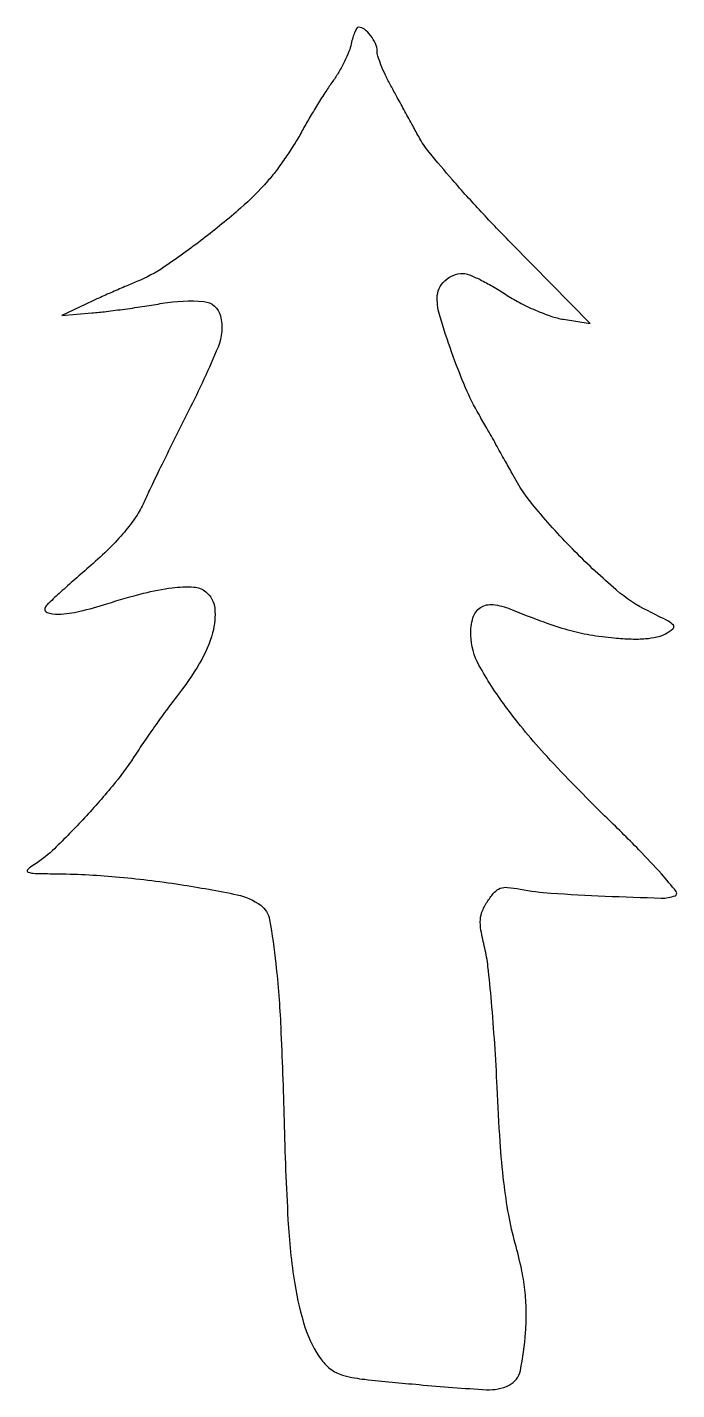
# Model space of a CAD drawing. Extents: x 1 to 109, y 0 to 227.
import ezdxf

# ---------------------------------------------------------------- set-up
doc = ezdxf.new("R2010")
doc.units = 0

msp = doc.modelspace()

# ---------------------------------------------------------------- linework, layer by layer
msp.add_lwpolyline([(54.697422, 224.25, -0.045929), (54.309405, 222.950158, -0.019208), (53.562828, 221.279688, -0.018812), (52.621593, 219.541615, -0.023177), (51.610937, 218, 0.012296), (50.459051, 216.323658, 0.006089), (49.076224, 214.143656, 0.006039), (47.696251, 211.846829, 0.008798), (46.540376, 209.786915, -0.016585), (45.333282, 207.712104, -0.01043), (43.793629, 205.366933, -0.010469), (42.180548, 203.120477, -0.018827), (40.75186, 201.358541, -0.033415), (36.273637, 196.88378, -0.015883), (29.965536, 191.715094, -0.015298), (23.558323, 187.101291, -0.050866), (18.989519, 184.65348, 0.003957), (16.979972, 183.808307, 0.002486), (14.643796, 182.790134, 0.002495), (12.354672, 181.765209, 0.004566), (10.5, 180.90316), (6.5, 178.99936), (11.5, 179.429798, 0.008662), (13.893189, 179.677657, 0.003927), (17.017729, 180.080998, 0.003886), (20.30787, 180.558094, 0.005315), (23.262483, 181.042203, -0.065329), (30.137054, 181.334979, -0.321721), (32.912845, 178.946999, -0.159347), (32.506432, 173.760817, -0.018864), (27.605057, 163.128835, 0.001963), (25.389544, 158.721168, 0.001924), (23.193836, 154.266953, 0.001892), (21.297467, 150.344778, 0.007288), (20.164013, 147.886323, -0.043491), (18.846901, 145.500099, -0.027341), (16.928137, 142.954735, -0.023646), (14.421019, 140.252161, -0.015692), (11.308957, 137.386323, 0.002916), (8.647982, 135.058665, 0.004021), (6.287517, 132.935357, 0.002572), (4.329595, 131.126877, 0.048386), (3.776207, 130.5, 0.487702), (4.040724, 129.583585, 0.108345), (5.921199, 129.267714, 0.044435), (9.497153, 129.765229, 0.020892), (14, 131.005758, -0.014953), (20.099399, 132.764315, -0.032443), (24.889783, 133.66543, -0.041906), (28.45471, 133.798495, -0.162988), (30.486061, 133.011569, -0.196612), (31.954259, 130.257658, -0.093938), (31.604525, 126.191356, -0.065043), (29.448612, 121.134861, -0.03433), (25.580661, 115.5, 0.009265), (24.089496, 113.545229, 0.004103), (22.190307, 110.9125, 0.004059), (20.223315, 108.089793, 0.005459), (18.490915, 105.5, -0.028323), (14.910434, 100.643376, -0.014847), (9.94956, 95.00544, -0.013784), (4.932573, 89.922443, -0.056859), (1.5, 87.308807, 0.086768), (0.796364, 86.703673, 0.527848), (0.907964, 86.321248, 0.071638), (2.04138, 86.123803, 0.004838), (5.329561, 86.058807, -0.019462), (15.452059, 85.562345, -0.016005), (26.193312, 84.267907, -0.012735), (35.704141, 82.562672, -0.109742), (39.615685, 80.8089, -0.191606), (41.097778, 78.402763, -0.016348), (42.134562, 71.085716, -0.015552), (42.950439, 60.50562, -0.005202), (43.500447, 45, 0.007354), (44.158491, 28.458634, 0.025216), (45.284234, 17.765421, 0.039334), (47.041422, 10.39163, 0.081196), (49.742227, 5.134787, 0.077858), (51.445605, 3.453891, 0.093824), (53.480488, 2.505207, 0.036368), (56.971088, 1.882825, 0.003134), (65.988763, 1.001028, 0.008264), (77.229428, 0.160008, 0.128816), (80.983204, 0.913391, 0.232212), (82.85653, 3.326296, 0.033771), (83.725729, 9.66301, 0.020446), (83.828643, 13.348798, 0.025725), (83.608864, 16.756234, 0.023865), (83.02062, 20.320388, 0.014204), (81.999146, 24.5, -0.022103), (80.908419, 29.289773, -0.016068), (80.104713, 34.696529, -0.012299), (79.490577, 41.438849, -0.005221), (78.984467, 50.5, 0.005058), (78.58069, 57.771652, 0.005732), (78.043029, 64.735877, 0.00525), (77.456581, 70.639341, 0.03134), (76.926788, 73.685965, -0.013341), (76.294484, 76.679687, -0.061483), (76.190789, 78.445458, -0.086639), (76.536965, 79.878653, -0.042574), (77.431039, 81.535097, -0.036256), (78.532757, 82.976781, -0.124858), (79.498263, 83.633594, -0.109802), (80.731908, 83.79514, -0.02483), (82.838007, 83.502283, 0.030009), (87.944513, 82.846011, 0.00629), (96.947349, 82.348213, 0.003282), (106.301329, 82.010453, 0.099309), (108.606287, 82.402412, 0.506742), (108.795073, 83.094403, 0.012563), (106.344379, 86.02268, 0.014308), (102.583042, 90.055493, 0.004828), (96.880446, 95.718839, -0.01336), (87.299262, 105.564426, -0.026867), (80.390006, 113.912907, -0.033172), (75.963453, 120.799124, -0.119674), (74.598153, 125.795002, -0.075133), (74.949436, 128.673703, -0.18219), (76.194396, 130.374616, -0.174826), (78.295274, 130.871795, -0.068429), (81.224562, 130.122512, 0.008009), (86.737175, 127.977722, 0.020932), (90.780537, 126.668361, 0.02563), (94.411857, 125.856074, 0.018929), (98.495332, 125.318206, 0.016071), (101.31679, 125.14596, 0.027117), (103.685647, 125.206111, 0.03272), (105.597428, 125.485327, 0.070355), (106.992712, 125.996099, 0.045874), (108.249654, 126.825154, 0.405631), (108.325126, 127.4242, 0.112931), (107.52265, 128.10082, 0.004595), (104.117014, 129.815429, -0.063076), (98.820753, 133.309714, -0.020365), (91.929519, 139.728516, -0.02081), (85.475485, 146.817626, -0.049867), (81.482035, 152.689114, 0.00232), (80.27217, 154.8919, 0.001305), (78.783939, 157.555552, 0.001302), (77.267521, 160.236717, 0.002131), (75.966858, 162.5, -0.031025), (73.742721, 166.946311, -0.014536), (71.398769, 172.941066, -0.012493), (69.470906, 178.784604, -0.073553), (69, 181.968409, -0.107685), (69.331422, 183.489406, -0.096864), (70.272519, 184.801487, -0.094179), (71.665009, 185.689428, -0.095249), (73.280532, 186, -0.096708), (74.316436, 185.797749, -0.017003), (76.137047, 184.985513, -0.017871), (78.234189, 183.868606, -0.01522), (80.364091, 182.546428, 0.02543), (82.682923, 181.171728, 0.019317), (85.349883, 179.897681, 0.019666), (87.950829, 178.89573, 0.042479), (90.030623, 178.379113), (94.494128, 177.665369), (81.497064, 190.867234, -0.007218), (76.332024, 196.267424, -0.008281), (71.560527, 201.576214, -0.007573), (67.664302, 206.197843, -0.046267), (65.921751, 208.784549, -0.000096), (64.776429, 210.880223, -0.000064), (63.46291, 213.285486, -0.000064), (62.187936, 215.621587, -0.000125), (61.171751, 217.485191, -0.014955), (60.340387, 219.125687, -0.01654), (59.637952, 220.759395, -0.016098), (59.13212, 222.185749, -0.077304), (59, 223.035191, 0.106928), (58.731747, 224.275219, 0.058461), (57.924457, 225.613229, 0.059928), (56.885578, 226.664686, 0.169522), (55.925, 227, 0.258081), (55.629968, 226.836849, 0.035182), (55.285961, 226.192187, 0.03324), (54.958177, 225.303592, 0.022164)], format="xyb", close=True)

doc.saveas('drawing.dxf')
